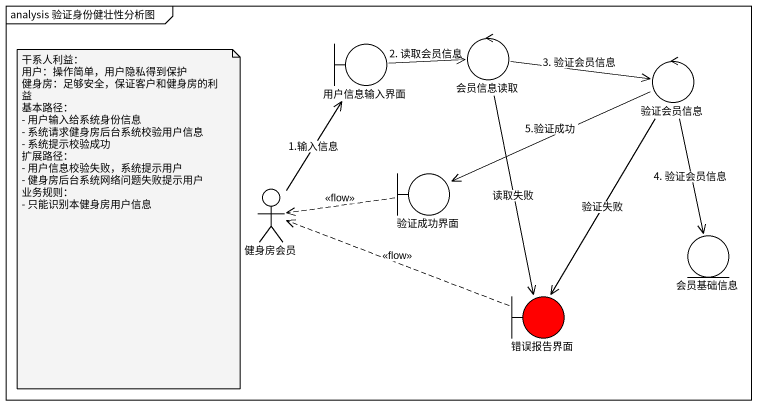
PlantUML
@startuml
mainframe analysis 验证身份健壮性分析图
boundary 用户信息输入界面
control 会员信息读取
control 验证会员信息
actor 健身房会员
boundary 验证成功界面
entity 会员基础信息
boundary 错误报告界面 #FF0000
用户信息输入界面 -right-> 会员信息读取 : 2. 读取会员信息
会员信息读取 -right-> 验证会员信息 : 3. 验证会员信息
会员信息读取 --> 错误报告界面 : 读取失败
验证会员信息 -left-> 验证成功界面 : 5.验证成功
验证会员信息 --> 会员基础信息 : 4. 验证会员信息
验证会员信息 --> 错误报告界面 : 验证失败
健身房会员 -up-> 用户信息输入界面 : 1.输入信息
验证成功界面 .left.> 健身房会员 : <<flow>>
错误报告界面 .left.> 健身房会员 : <<flow>>
note as N1
  干系人利益：
  用户：操作简单，用户隐私得到保护
  健身房：足够安全，保证客户和健身房的利益
  基本路径：
  - 用户输入给系统身份信息
  - 系统请求健身房后台系统校验用户信息
  - 系统提示校验成功
  扩展路径：
  - 用户信息校验失败，系统提示用户
  - 健身房后台系统网络问题失败提示用户
  业务规则：
  - 只能识别本健身房用户信息
end note
@enduml
